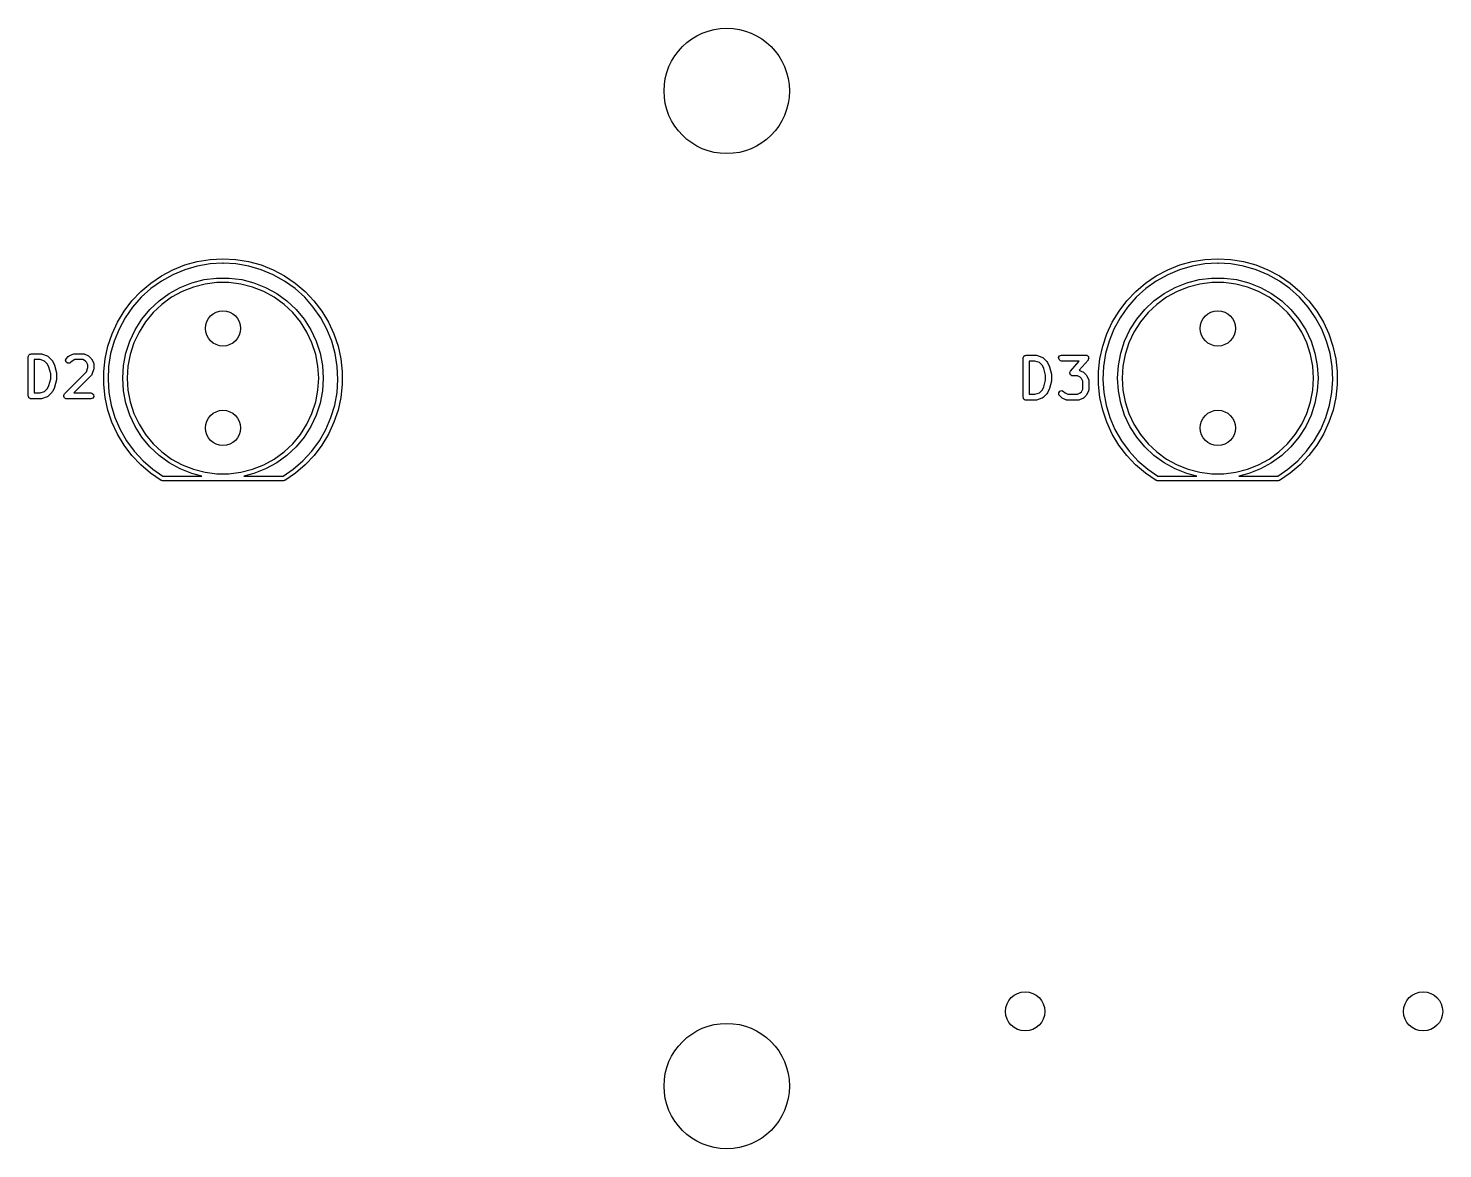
# Model space of a CAD drawing. Extents: x 17 to 414, y -137 to -109.
# Drawn here: x 71.07 to 107.18, y -137.49 to -108.89 of the extents above; entities that cross this region are included whole.
import ezdxf

# ---------------------------------------------------------------- set-up
doc = ezdxf.new("R2010")
doc.units = 0
doc.layers.add('BLACK', color=7, linetype='CONTINUOUS')

msp = doc.modelspace()

# ---------------------------------------------------------------- linework, layer by layer
at = {"layer": 'BLACK', "linetype": 'CONTINUOUS'}
for p, q in [((75.3841, -114.842), (75.7099, -114.789)), ((75.7099, -114.789), (76.0384, -114.771)), ((76.0384, -114.771), (76.0386, -114.771)), ((76.0386, -114.771), (76.0391, -114.771)), ((76.0391, -114.771), (76.0395, -114.771)), ((76.0395, -114.771), (76.0395, -114.771)), ((76.0395, -114.771), (76.0396, -114.771)), ((76.0396, -114.771), (76.3682, -114.789)), ((76.3682, -114.789), (76.6939, -114.842)), ((100.784, -114.842), (101.11, -114.789)), ((101.11, -114.789), (101.438, -114.771)), ((101.438, -114.771), (101.439, -114.771)), ((101.439, -114.771), (101.439, -114.771)), ((101.439, -114.771), (101.439, -114.771)), ((101.439, -114.771), (101.44, -114.771)), ((101.44, -114.771), (101.768, -114.789)), ((101.44, -114.771), (101.44, -114.771)), ((101.768, -114.789), (102.094, -114.842)), ((74.4676, -115.207), (74.7593, -115.052)), ((74.7578, -115.181), (74.4683, -115.342)), ((75.0636, -115.053), (74.7578, -115.181)), ((74.7593, -115.052), (75.066, -114.93)), ((75.3819, -114.961), (75.0636, -115.053)), ((75.066, -114.93), (75.3841, -114.842)), ((75.7086, -114.905), (75.3819, -114.961)), ((76.0289, -114.887), (75.7086, -114.905)), ((76.0386, -114.891), (76.0289, -114.887)), ((76.039, -114.891), (76.0386, -114.891)), ((76.0395, -114.891), (76.039, -114.891)), ((76.0492, -114.887), (76.0395, -114.891)), ((76.3695, -114.905), (76.0492, -114.887)), ((76.6961, -114.961), (76.3695, -114.905)), ((76.6939, -114.842), (77.012, -114.93)), ((77.0144, -115.053), (76.6961, -114.961)), ((77.012, -114.93), (77.3187, -115.052)), ((77.3203, -115.181), (77.0144, -115.053)), ((77.3187, -115.052), (77.6104, -115.207)), ((77.6098, -115.342), (77.3203, -115.181)), ((99.8676, -115.207), (100.159, -115.052)), ((100.158, -115.181), (99.8683, -115.342)), ((100.464, -115.053), (100.158, -115.181)), ((100.159, -115.052), (100.466, -114.93)), ((100.782, -114.961), (100.464, -115.053)), ((100.466, -114.93), (100.784, -114.842)), ((101.109, -114.905), (100.782, -114.961)), ((101.429, -114.887), (101.109, -114.905)), ((101.439, -114.891), (101.429, -114.887)), ((101.449, -114.887), (101.439, -114.891)), ((101.439, -114.891), (101.439, -114.891)), ((101.439, -114.891), (101.439, -114.891)), ((101.769, -114.905), (101.449, -114.887)), ((102.096, -114.961), (101.769, -114.905)), ((102.094, -114.842), (102.412, -114.93)), ((102.414, -115.053), (102.096, -114.961)), ((102.412, -114.93), (102.719, -115.052)), ((102.72, -115.181), (102.414, -115.053)), ((102.719, -115.052), (103.01, -115.207)), ((103.01, -115.342), (102.72, -115.181)), ((73.9426, -115.606), (74.1943, -115.392)), ((74.1988, -115.535), (73.9528, -115.757)), ((74.1943, -115.392), (74.4676, -115.207)), ((74.4683, -115.342), (74.1988, -115.535)), ((74.6673, -115.659), (74.949, -115.505)), ((74.949, -115.505), (75.2479, -115.386)), ((75.2835, -115.496), (74.9981, -115.609)), ((75.2479, -115.386), (75.5593, -115.306)), ((75.5809, -115.419), (75.2835, -115.496)), ((75.5593, -115.306), (75.8783, -115.266)), ((75.8855, -115.381), (75.5809, -115.419)), ((75.8783, -115.266), (76.1998, -115.266)), ((76.1925, -115.381), (75.8855, -115.381)), ((76.4971, -115.419), (76.1925, -115.381)), ((76.1998, -115.266), (76.5187, -115.306)), ((76.7945, -115.496), (76.4971, -115.419)), ((76.5187, -115.306), (76.8301, -115.386)), ((77.08, -115.609), (76.7945, -115.496)), ((76.8301, -115.386), (77.129, -115.505)), ((77.129, -115.505), (77.4107, -115.659)), ((77.8792, -115.535), (77.6098, -115.342)), ((77.6104, -115.207), (77.8837, -115.392)), ((78.1253, -115.757), (77.8792, -115.535)), ((77.8837, -115.392), (78.1354, -115.606)), ((99.3426, -115.606), (99.5943, -115.392)), ((99.5988, -115.535), (99.3528, -115.757)), ((99.5943, -115.392), (99.8676, -115.207)), ((99.8683, -115.342), (99.5988, -115.535)), ((100.067, -115.659), (100.349, -115.505)), ((100.349, -115.505), (100.648, -115.386)), ((100.684, -115.496), (100.398, -115.609)), ((100.648, -115.386), (100.959, -115.306)), ((100.981, -115.419), (100.684, -115.496)), ((100.959, -115.306), (101.278, -115.266)), ((101.286, -115.381), (100.981, -115.419)), ((101.278, -115.266), (101.6, -115.266)), ((101.593, -115.381), (101.286, -115.381)), ((101.897, -115.419), (101.593, -115.381)), ((101.6, -115.266), (101.919, -115.306)), ((102.195, -115.496), (101.897, -115.419)), ((101.919, -115.306), (102.23, -115.386)), ((102.48, -115.609), (102.195, -115.496)), ((102.23, -115.386), (102.529, -115.505)), ((102.529, -115.505), (102.811, -115.659)), ((103.01, -115.207), (103.284, -115.392)), ((103.279, -115.535), (103.01, -115.342)), ((103.525, -115.757), (103.279, -115.535)), ((103.284, -115.392), (103.535, -115.606)), ((73.5156, -116.108), (73.7155, -115.845)), ((73.7155, -115.845), (73.9426, -115.606)), ((73.9528, -115.757), (73.7334, -116.005)), ((74.1729, -116.069), (74.4072, -115.848)), ((74.4072, -115.848), (74.6673, -115.659)), ((74.729, -115.757), (74.4806, -115.937)), ((74.9981, -115.609), (74.729, -115.757)), ((77.349, -115.757), (77.08, -115.609)), ((77.5974, -115.937), (77.349, -115.757)), ((77.4107, -115.659), (77.6708, -115.848)), ((77.6708, -115.848), (77.9052, -116.069)), ((78.3447, -116.005), (78.1253, -115.757)), ((78.1354, -115.606), (78.3626, -115.845)), ((78.3626, -115.845), (78.5625, -116.108)), ((98.9156, -116.108), (99.1155, -115.845)), ((99.1155, -115.845), (99.3426, -115.606)), ((99.3528, -115.757), (99.1334, -116.005)), ((99.5729, -116.069), (99.8072, -115.848)), ((99.8072, -115.848), (100.067, -115.659)), ((100.129, -115.757), (99.8806, -115.937)), ((100.398, -115.609), (100.129, -115.757)), ((102.749, -115.757), (102.48, -115.609)), ((102.997, -115.937), (102.749, -115.757)), ((102.811, -115.659), (103.071, -115.848)), ((103.071, -115.848), (103.305, -116.069)), ((103.745, -116.005), (103.525, -115.757)), ((103.535, -115.606), (103.763, -115.845)), ((103.763, -115.845), (103.962, -116.108)), ((73.3452, -116.391), (73.5156, -116.108)), ((73.5434, -116.277), (73.3852, -116.568)), ((73.7334, -116.005), (73.5434, -116.277)), ((73.9679, -116.316), (74.1729, -116.069)), ((74.2568, -116.147), (74.0611, -116.384)), ((74.4806, -115.937), (74.2568, -116.147)), ((77.8212, -116.147), (77.5974, -115.937)), ((78.0169, -116.384), (77.8212, -116.147)), ((77.9052, -116.069), (78.1101, -116.316)), ((78.5346, -116.277), (78.3447, -116.005)), ((78.6928, -116.568), (78.5346, -116.277)), ((78.5625, -116.108), (78.7328, -116.391)), ((98.7452, -116.391), (98.9156, -116.108)), ((98.9434, -116.277), (98.7852, -116.568)), ((99.1334, -116.005), (98.9434, -116.277)), ((99.3679, -116.316), (99.5729, -116.069)), ((99.6568, -116.147), (99.4611, -116.384)), ((99.8806, -115.937), (99.6568, -116.147)), ((103.221, -116.147), (102.997, -115.937)), ((103.417, -116.384), (103.221, -116.147)), ((103.305, -116.069), (103.51, -116.316)), ((103.935, -116.277), (103.745, -116.005)), ((104.093, -116.568), (103.935, -116.277)), ((103.962, -116.108), (104.133, -116.391)), ((73.2064, -116.69), (73.3452, -116.391)), ((73.3852, -116.568), (73.2609, -116.875)), ((73.6588, -116.879), (73.7957, -116.588)), ((73.7957, -116.588), (73.9679, -116.316)), ((74.0611, -116.384), (73.8966, -116.643)), ((78.1814, -116.643), (78.0169, -116.384)), ((78.1101, -116.316), (78.2824, -116.588)), ((78.2824, -116.588), (78.4193, -116.879)), ((78.8171, -116.875), (78.6928, -116.568)), ((78.7328, -116.391), (78.8716, -116.69)), ((98.6064, -116.69), (98.7452, -116.391)), ((98.7852, -116.568), (98.6609, -116.875)), ((99.0588, -116.879), (99.1957, -116.588)), ((99.1957, -116.588), (99.3679, -116.316)), ((99.4611, -116.384), (99.2966, -116.643)), ((103.581, -116.643), (103.417, -116.384)), ((103.51, -116.316), (103.682, -116.588)), ((103.682, -116.588), (103.819, -116.879)), ((104.217, -116.875), (104.093, -116.568)), ((104.133, -116.391), (104.272, -116.69)), ((73.1008, -117.003), (73.2064, -116.69)), ((73.2609, -116.875), (73.172, -117.195)), ((73.5595, -117.184), (73.6588, -116.879)), ((73.7659, -116.921), (73.671, -117.213)), ((73.8966, -116.643), (73.7659, -116.921)), ((78.3122, -116.921), (78.1814, -116.643)), ((78.407, -117.213), (78.3122, -116.921)), ((78.4193, -116.879), (78.5186, -117.184)), ((78.906, -117.195), (78.8171, -116.875)), ((78.8716, -116.69), (78.9773, -117.003)), ((98.5008, -117.003), (98.6064, -116.69)), ((98.6609, -116.875), (98.572, -117.195)), ((98.9595, -117.184), (99.0588, -116.879)), ((99.1659, -116.921), (99.071, -117.213)), ((99.2966, -116.643), (99.1659, -116.921)), ((103.712, -116.921), (103.581, -116.643)), ((103.807, -117.213), (103.712, -116.921)), ((103.819, -116.879), (103.919, -117.184)), ((104.306, -117.195), (104.217, -116.875)), ((104.272, -116.69), (104.377, -117.003)), ((71.0689, -117.273), (71.0706, -117.264)), ((71.0689, -118.273), (71.0689, -117.273)), ((71.07, -117.26), (71.0717, -117.257)), ((71.0706, -117.264), (71.07, -117.26)), ((71.0717, -117.257), (71.0734, -117.248)), ((71.0734, -117.248), (71.086, -117.233)), ((71.086, -117.233), (71.0957, -117.216)), ((71.0957, -117.216), (71.1021, -117.214)), ((71.1021, -117.214), (71.1064, -117.208)), ((71.1064, -117.208), (71.1256, -117.205)), ((71.1256, -117.205), (71.1439, -117.198)), ((71.1439, -117.198), (71.382, -117.198)), ((71.2189, -117.348), (71.2189, -118.198)), ((71.3698, -117.348), (71.2189, -117.348)), ((71.4843, -117.387), (71.3698, -117.348)), ((71.382, -117.198), (71.4041, -117.202)), ((71.4041, -117.202), (71.4057, -117.202)), ((71.4057, -117.202), (71.5486, -117.25)), ((71.5486, -117.25), (71.5715, -117.262)), ((71.5715, -117.262), (71.5738, -117.266)), ((71.5738, -117.266), (71.5779, -117.268)), ((71.5779, -117.268), (71.6731, -117.363)), ((72.0216, -117.362), (72.0433, -117.316)), ((72.0433, -117.316), (72.0909, -117.268)), ((72.0909, -117.268), (72.1092, -117.255)), ((72.1092, -117.255), (72.1104, -117.254)), ((72.1104, -117.254), (72.2056, -117.206)), ((72.2568, -117.348), (72.1883, -117.383)), ((72.2056, -117.206), (72.2306, -117.199)), ((72.2306, -117.199), (72.2349, -117.2)), ((72.2349, -117.2), (72.2391, -117.198)), ((72.2391, -117.198), (72.4772, -117.198)), ((72.4595, -117.348), (72.2568, -117.348)), ((72.528, -117.383), (72.4595, -117.348)), ((72.4772, -117.198), (72.5029, -117.203)), ((72.5029, -117.203), (72.5063, -117.206)), ((72.5063, -117.206), (72.5108, -117.206)), ((72.5108, -117.206), (72.606, -117.254)), ((72.606, -117.254), (72.624, -117.267)), ((72.624, -117.267), (72.6255, -117.268)), ((72.6255, -117.268), (72.6731, -117.316)), ((72.6731, -117.316), (72.686, -117.334)), ((72.686, -117.334), (72.6872, -117.335)), ((72.6872, -117.335), (72.7348, -117.43)), ((72.9936, -117.653), (73.0296, -117.325)), ((73.0296, -117.325), (73.1008, -117.003)), ((73.172, -117.195), (73.1197, -117.522)), ((73.4992, -117.5), (73.5595, -117.184)), ((73.671, -117.213), (73.6135, -117.515)), ((78.4646, -117.515), (78.407, -117.213)), ((78.5186, -117.184), (78.5788, -117.5)), ((78.9584, -117.522), (78.906, -117.195)), ((78.9773, -117.003), (79.0485, -117.325)), ((79.0485, -117.325), (79.0844, -117.653)), ((96.4689, -117.308), (96.4706, -117.299)), ((96.4689, -118.308), (96.4689, -117.308)), ((96.47, -117.295), (96.4717, -117.292)), ((96.4706, -117.299), (96.47, -117.295)), ((96.4717, -117.292), (96.4734, -117.283)), ((96.4734, -117.283), (96.486, -117.268)), ((96.486, -117.268), (96.4957, -117.251)), ((96.4957, -117.251), (96.5021, -117.249)), ((96.5021, -117.249), (96.5064, -117.243)), ((96.5064, -117.243), (96.5256, -117.24)), ((96.5256, -117.24), (96.5439, -117.233)), ((96.5439, -117.233), (96.782, -117.233)), ((96.782, -117.233), (96.8041, -117.237)), ((96.8041, -117.237), (96.8057, -117.237)), ((96.8057, -117.237), (96.9486, -117.285)), ((96.9486, -117.285), (96.9715, -117.297)), ((96.9715, -117.297), (96.9738, -117.301)), ((96.9738, -117.301), (96.9779, -117.303)), ((96.9779, -117.303), (97.0731, -117.398)), ((97.3748, -117.295), (97.4005, -117.251)), ((97.3837, -117.346), (97.3748, -117.295)), ((97.423, -117.379), (97.3837, -117.346)), ((97.4005, -117.251), (97.4487, -117.233)), ((97.4487, -117.233), (98.0677, -117.233)), ((98.1242, -117.358), (97.8967, -117.618)), ((98.0677, -117.233), (98.0788, -117.235)), ((98.0788, -117.235), (98.0823, -117.235)), ((98.0823, -117.235), (98.0849, -117.236)), ((98.0849, -117.236), (98.0934, -117.238)), ((98.0934, -117.238), (98.1089, -117.251)), ((98.1089, -117.251), (98.1262, -117.261)), ((98.1315, -117.339), (98.1242, -117.358)), ((98.1262, -117.261), (98.1281, -117.267)), ((98.1281, -117.267), (98.1327, -117.271)), ((98.1416, -117.321), (98.1315, -117.339)), ((98.1327, -117.271), (98.1362, -117.291)), ((98.1362, -117.291), (98.1427, -117.31)), ((98.1427, -117.31), (98.1405, -117.316)), ((98.1405, -117.316), (98.1416, -117.321)), ((98.3936, -117.653), (98.4296, -117.325)), ((98.4296, -117.325), (98.5008, -117.003)), ((98.572, -117.195), (98.5197, -117.522)), ((98.8992, -117.5), (98.9595, -117.184)), ((99.071, -117.213), (99.0135, -117.515)), ((103.865, -117.515), (103.807, -117.213)), ((103.919, -117.184), (103.979, -117.5)), ((104.358, -117.522), (104.306, -117.195)), ((104.377, -117.003), (104.448, -117.325)), ((104.448, -117.325), (104.484, -117.653)), ((71.5585, -117.461), (71.4843, -117.387)), ((71.5969, -117.538), (71.5585, -117.461)), ((71.6403, -117.711), (71.5969, -117.538)), ((71.6403, -117.836), (71.6403, -117.711)), ((71.6731, -117.363), (71.686, -117.382)), ((71.686, -117.382), (71.6872, -117.383)), ((71.6872, -117.383), (71.7348, -117.478)), ((71.7348, -117.478), (71.7385, -117.49)), ((71.7385, -117.49), (71.7405, -117.493)), ((71.7405, -117.493), (71.7881, -117.684)), ((71.7881, -117.684), (71.7891, -117.699)), ((71.7891, -117.699), (71.7903, -117.702)), ((71.7903, -117.702), (71.7903, -117.845)), ((71.9956, -118.22), (72.5545, -117.661)), ((72.0348, -117.412), (72.0216, -117.362)), ((72.0769, -117.441), (72.0348, -117.412)), ((72.128, -117.437), (72.0769, -117.441)), ((72.1493, -117.422), (72.128, -117.437)), ((72.1883, -117.383), (72.1493, -117.422)), ((72.5585, -117.413), (72.528, -117.383)), ((72.5545, -117.661), (72.5927, -117.547)), ((72.5927, -117.482), (72.5585, -117.413)), ((72.5927, -117.547), (72.5927, -117.482)), ((72.7389, -117.583), (72.6912, -117.726)), ((72.7348, -117.43), (72.7422, -117.455)), ((72.7427, -117.559), (72.7388, -117.581)), ((72.7388, -117.581), (72.7389, -117.583)), ((72.7422, -117.455), (72.7412, -117.46)), ((72.7412, -117.46), (72.7427, -117.464)), ((72.7427, -117.464), (72.7427, -117.559)), ((72.9934, -117.983), (72.9936, -117.653)), ((73.1197, -117.522), (73.1046, -117.853)), ((73.479, -117.821), (73.4992, -117.5)), ((73.6135, -117.515), (73.5942, -117.821)), ((78.4839, -117.821), (78.4646, -117.515)), ((78.5788, -117.5), (78.599, -117.821)), ((78.9735, -117.853), (78.9584, -117.522)), ((79.0844, -117.653), (79.0847, -117.983)), ((96.6189, -117.383), (96.6189, -118.233)), ((96.7698, -117.383), (96.6189, -117.383)), ((96.8843, -117.422), (96.7698, -117.383)), ((96.9585, -117.496), (96.8843, -117.422)), ((96.9969, -117.573), (96.9585, -117.496)), ((97.0403, -117.746), (96.9969, -117.573)), ((97.0731, -117.398), (97.086, -117.417)), ((97.086, -117.417), (97.0872, -117.418)), ((97.0872, -117.418), (97.1348, -117.513)), ((97.1348, -117.513), (97.1385, -117.525)), ((97.1385, -117.525), (97.1405, -117.528)), ((97.1405, -117.528), (97.1881, -117.719)), ((97.1881, -117.719), (97.1891, -117.734)), ((97.4487, -117.383), (97.423, -117.379)), ((97.9024, -117.383), (97.4487, -117.383)), ((97.6594, -117.688), (97.6616, -117.682)), ((97.6659, -117.707), (97.6594, -117.688)), ((97.6605, -117.676), (97.6706, -117.659)), ((97.6616, -117.682), (97.6605, -117.676)), ((97.6694, -117.727), (97.6659, -117.707)), ((97.6706, -117.659), (97.6779, -117.64)), ((97.6779, -117.64), (97.9024, -117.383)), ((97.8967, -117.618), (97.9029, -117.619)), ((97.9029, -117.619), (97.9063, -117.622)), ((97.9063, -117.622), (97.9108, -117.622)), ((97.9108, -117.622), (98.006, -117.67)), ((98.006, -117.67), (98.024, -117.683)), ((98.024, -117.683), (98.0255, -117.684)), ((98.0255, -117.684), (98.0731, -117.732)), ((98.3934, -117.983), (98.3936, -117.653)), ((98.5197, -117.522), (98.5046, -117.853)), ((98.879, -117.821), (98.8992, -117.5)), ((99.0135, -117.515), (98.9942, -117.821)), ((103.884, -117.821), (103.865, -117.515)), ((103.979, -117.5), (103.999, -117.821)), ((104.373, -117.853), (104.358, -117.522)), ((104.484, -117.653), (104.485, -117.983)), ((71.5585, -118.086), (71.5969, -118.009)), ((71.5969, -118.009), (71.6403, -117.836)), ((71.7348, -118.069), (71.6872, -118.164)), ((71.7352, -118.065), (71.7348, -118.069)), ((71.7405, -118.053), (71.7352, -118.065)), ((71.7881, -117.863), (71.7405, -118.053)), ((71.7903, -117.845), (71.7877, -117.86)), ((71.7877, -117.86), (71.7881, -117.863)), ((72.6731, -117.755), (72.2297, -118.198)), ((72.675, -117.751), (72.6731, -117.755)), ((72.6788, -117.749), (72.675, -117.751)), ((72.6912, -117.726), (72.6788, -117.749)), ((73.0288, -118.312), (72.9934, -117.983)), ((73.1046, -117.853), (73.1269, -118.184)), ((73.4992, -118.142), (73.479, -117.821)), ((73.5942, -117.821), (73.6135, -118.127)), ((78.4646, -118.127), (78.4839, -117.821)), ((78.599, -117.821), (78.5788, -118.142)), ((78.9511, -118.184), (78.9735, -117.853)), ((79.0847, -117.983), (79.0493, -118.312)), ((96.9585, -118.121), (96.9969, -118.044)), ((96.9969, -118.044), (97.0403, -117.871)), ((97.0403, -117.871), (97.0403, -117.746)), ((97.1881, -117.898), (97.1405, -118.088)), ((97.1903, -117.88), (97.1877, -117.895)), ((97.1877, -117.895), (97.1881, -117.898)), ((97.1891, -117.734), (97.1903, -117.737)), ((97.1903, -117.737), (97.1903, -117.88)), ((97.674, -117.731), (97.6694, -117.727)), ((97.6759, -117.736), (97.674, -117.731)), ((97.6932, -117.747), (97.6759, -117.736)), ((97.7087, -117.76), (97.6932, -117.747)), ((97.7172, -117.761), (97.7087, -117.76)), ((97.7198, -117.763), (97.7172, -117.761)), ((97.7233, -117.762), (97.7198, -117.763)), ((97.7344, -117.764), (97.7233, -117.762)), ((97.8595, -117.764), (97.7344, -117.764)), ((97.928, -117.799), (97.8595, -117.764)), ((97.9585, -117.829), (97.928, -117.799)), ((97.9927, -117.898), (97.9585, -117.829)), ((97.9927, -118.1), (97.9927, -117.898)), ((98.0731, -117.732), (98.086, -117.75)), ((98.086, -117.75), (98.0872, -117.751)), ((98.0872, -117.751), (98.1348, -117.846)), ((98.1348, -117.846), (98.1422, -117.871)), ((98.1422, -117.871), (98.1412, -117.876)), ((98.1412, -117.876), (98.1427, -117.88)), ((98.1427, -117.88), (98.1427, -118.118)), ((98.4288, -118.312), (98.3934, -117.983)), ((98.5046, -117.853), (98.5269, -118.184)), ((98.8992, -118.142), (98.879, -117.821)), ((98.9942, -117.821), (99.0135, -118.127)), ((103.865, -118.127), (103.884, -117.821)), ((103.999, -117.821), (103.979, -118.142)), ((104.351, -118.184), (104.373, -117.853)), ((104.485, -117.983), (104.449, -118.312)), ((71.0756, -118.292), (71.0689, -118.273)), ((71.079, -118.311), (71.0756, -118.292)), ((71.0841, -118.315), (71.079, -118.311)), ((71.0865, -118.322), (71.0841, -118.315)), ((71.1033, -118.331), (71.0865, -118.322)), ((71.1183, -118.344), (71.1033, -118.331)), ((71.128, -118.346), (71.1183, -118.344)), ((71.1309, -118.347), (71.128, -118.346)), ((71.1342, -118.347), (71.1309, -118.347)), ((71.1439, -118.348), (71.1342, -118.347)), ((71.382, -118.348), (71.1439, -118.348)), ((71.2189, -118.198), (71.3698, -118.198)), ((71.3698, -118.198), (71.4843, -118.16)), ((71.3835, -118.348), (71.382, -118.348)), ((71.4057, -118.345), (71.3835, -118.348)), ((71.5486, -118.297), (71.4057, -118.345)), ((71.4843, -118.16), (71.5585, -118.086)), ((71.5521, -118.294), (71.5486, -118.297)), ((71.5566, -118.294), (71.5521, -118.294)), ((71.5779, -118.279), (71.5566, -118.294)), ((71.6731, -118.184), (71.5779, -118.279)), ((71.6738, -118.182), (71.6731, -118.184)), ((71.6872, -118.164), (71.6738, -118.182)), ((71.974, -118.267), (71.9754, -118.264)), ((71.9798, -118.289), (71.974, -118.267)), ((71.9748, -118.26), (71.9861, -118.241)), ((71.9754, -118.264), (71.9748, -118.26)), ((71.9837, -118.311), (71.9798, -118.289)), ((71.9863, -118.313), (71.9837, -118.311)), ((71.9861, -118.241), (71.9956, -118.22)), ((71.9872, -118.316), (71.9863, -118.313)), ((72.0057, -118.329), (71.9872, -118.316)), ((72.023, -118.344), (72.0057, -118.329)), ((72.0276, -118.345), (72.023, -118.344)), ((72.0293, -118.346), (72.0276, -118.345)), ((72.0325, -118.346), (72.0293, -118.346)), ((72.0487, -118.348), (72.0325, -118.346)), ((72.6677, -118.348), (72.0487, -118.348)), ((72.2297, -118.198), (72.6677, -118.198)), ((72.6677, -118.198), (72.6934, -118.203)), ((72.7159, -118.331), (72.6677, -118.348)), ((72.6934, -118.203), (72.7327, -118.236)), ((72.7416, -118.286), (72.7159, -118.331)), ((72.7327, -118.236), (72.7416, -118.286)), ((73.0994, -118.634), (73.0288, -118.312)), ((73.1269, -118.184), (73.1864, -118.51)), ((73.5595, -118.458), (73.4992, -118.142)), ((73.6135, -118.127), (73.671, -118.429)), ((73.671, -118.429), (73.7659, -118.721)), ((78.3122, -118.721), (78.407, -118.429)), ((78.407, -118.429), (78.4646, -118.127)), ((78.5788, -118.142), (78.5186, -118.458)), ((78.8917, -118.51), (78.9511, -118.184)), ((79.0493, -118.312), (78.9786, -118.634)), ((96.4756, -118.327), (96.4689, -118.308)), ((96.479, -118.346), (96.4756, -118.327)), ((96.4841, -118.35), (96.479, -118.346)), ((96.4865, -118.357), (96.4841, -118.35)), ((96.5033, -118.366), (96.4865, -118.357)), ((96.5183, -118.379), (96.5033, -118.366)), ((96.528, -118.381), (96.5183, -118.379)), ((96.5309, -118.382), (96.528, -118.381)), ((96.5342, -118.382), (96.5309, -118.382)), ((96.5439, -118.383), (96.5342, -118.382)), ((96.782, -118.383), (96.5439, -118.383)), ((96.6189, -118.233), (96.7698, -118.233)), ((96.7698, -118.233), (96.8843, -118.195)), ((96.7835, -118.383), (96.782, -118.383)), ((96.8057, -118.38), (96.7835, -118.383)), ((96.9486, -118.332), (96.8057, -118.38)), ((96.8843, -118.195), (96.9585, -118.121)), ((96.9521, -118.329), (96.9486, -118.332)), ((96.9566, -118.329), (96.9521, -118.329)), ((96.9779, -118.314), (96.9566, -118.329)), ((97.0731, -118.219), (96.9779, -118.314)), ((97.0738, -118.217), (97.0731, -118.219)), ((97.0872, -118.199), (97.0738, -118.217)), ((97.1348, -118.104), (97.0872, -118.199)), ((97.1352, -118.1), (97.1348, -118.104)), ((97.1405, -118.088), (97.1352, -118.1)), ((97.3762, -118.194), (97.4056, -118.152)), ((97.3807, -118.245), (97.3762, -118.194)), ((97.3956, -118.266), (97.3807, -118.245)), ((97.4433, -118.314), (97.3956, -118.266)), ((97.4056, -118.152), (97.4552, -118.138)), ((97.4447, -118.314), (97.4433, -118.314)), ((97.4627, -118.328), (97.4447, -118.314)), ((97.4552, -118.138), (97.5017, -118.16)), ((97.558, -118.375), (97.4627, -118.328)), ((97.5017, -118.16), (97.5407, -118.199)), ((97.5407, -118.199), (97.6092, -118.233)), ((97.5624, -118.376), (97.558, -118.375)), ((97.5659, -118.379), (97.5624, -118.376)), ((97.5915, -118.383), (97.5659, -118.379)), ((97.8772, -118.383), (97.5915, -118.383)), ((97.6092, -118.233), (97.8595, -118.233)), ((97.8595, -118.233), (97.928, -118.199)), ((97.8815, -118.382), (97.8772, -118.383)), ((97.8858, -118.383), (97.8815, -118.382)), ((97.9108, -118.375), (97.8858, -118.383)), ((98.006, -118.328), (97.9108, -118.375)), ((97.928, -118.199), (97.9585, -118.169)), ((97.9585, -118.169), (97.9927, -118.1)), ((98.0071, -118.327), (98.006, -118.328)), ((98.0255, -118.314), (98.0071, -118.327)), ((98.0731, -118.266), (98.0255, -118.314)), ((98.0738, -118.265), (98.0731, -118.266)), ((98.0872, -118.247), (98.0738, -118.265)), ((98.1348, -118.151), (98.0872, -118.247)), ((98.1353, -118.147), (98.1348, -118.151)), ((98.1382, -118.144), (98.1353, -118.147)), ((98.1427, -118.118), (98.1382, -118.144)), ((98.4994, -118.634), (98.4288, -118.312)), ((98.5269, -118.184), (98.5864, -118.51)), ((98.9595, -118.458), (98.8992, -118.142)), ((99.0135, -118.127), (99.071, -118.429)), ((99.071, -118.429), (99.1659, -118.721)), ((103.712, -118.721), (103.807, -118.429)), ((103.807, -118.429), (103.865, -118.127)), ((103.979, -118.142), (103.919, -118.458)), ((104.292, -118.51), (104.351, -118.184)), ((104.449, -118.312), (104.379, -118.634)), ((73.2045, -118.947), (73.0994, -118.634)), ((73.1864, -118.51), (73.2822, -118.827)), ((73.6588, -118.763), (73.5595, -118.458)), ((73.7957, -119.054), (73.6588, -118.763)), ((73.7659, -118.721), (73.8966, -118.999)), ((78.1814, -118.999), (78.3122, -118.721)), ((78.4193, -118.763), (78.2824, -119.054)), ((78.5186, -118.458), (78.4193, -118.763)), ((78.7958, -118.827), (78.8917, -118.51)), ((78.9786, -118.634), (78.8735, -118.947)), ((98.6045, -118.947), (98.4994, -118.634)), ((98.5864, -118.51), (98.6822, -118.827)), ((99.0588, -118.763), (98.9595, -118.458)), ((99.1957, -119.054), (99.0588, -118.763)), ((99.1659, -118.721), (99.2966, -118.999)), ((103.581, -118.999), (103.712, -118.721)), ((103.819, -118.763), (103.682, -119.054)), ((103.919, -118.458), (103.819, -118.763)), ((104.196, -118.827), (104.292, -118.51)), ((104.379, -118.634), (104.274, -118.947)), ((73.3428, -119.247), (73.2045, -118.947)), ((73.2822, -118.827), (73.4132, -119.131)), ((73.4132, -119.131), (73.5777, -119.419)), ((73.9679, -119.326), (73.7957, -119.054)), ((73.8966, -118.999), (74.0611, -119.258)), ((78.0169, -119.258), (78.1814, -118.999)), ((78.2824, -119.054), (78.1101, -119.326)), ((78.5003, -119.419), (78.6648, -119.131)), ((78.6648, -119.131), (78.7958, -118.827)), ((78.8735, -118.947), (78.7353, -119.247)), ((98.7428, -119.247), (98.6045, -118.947)), ((98.6822, -118.827), (98.8132, -119.131)), ((98.8132, -119.131), (98.9777, -119.419)), ((99.3679, -119.326), (99.1957, -119.054)), ((99.2966, -118.999), (99.4611, -119.258)), ((103.417, -119.258), (103.581, -118.999)), ((103.682, -119.054), (103.51, -119.326)), ((103.9, -119.419), (104.065, -119.131)), ((104.065, -119.131), (104.196, -118.827)), ((104.274, -118.947), (104.135, -119.247)), ((73.5127, -119.53), (73.3428, -119.247)), ((73.5777, -119.419), (73.7736, -119.686)), ((74.1729, -119.573), (73.9679, -119.326)), ((74.0611, -119.258), (74.2568, -119.495)), ((74.2568, -119.495), (74.4806, -119.705)), ((77.5974, -119.705), (77.8212, -119.495)), ((77.8212, -119.495), (78.0169, -119.258)), ((78.1101, -119.326), (77.9052, -119.573)), ((78.3045, -119.686), (78.5003, -119.419)), ((78.7353, -119.247), (78.5654, -119.53)), ((98.9127, -119.53), (98.7428, -119.247)), ((98.9777, -119.419), (99.1736, -119.686)), ((99.5729, -119.573), (99.3679, -119.326)), ((99.4611, -119.258), (99.6568, -119.495)), ((99.6568, -119.495), (99.8806, -119.705)), ((102.997, -119.705), (103.221, -119.495)), ((103.221, -119.495), (103.417, -119.258)), ((103.51, -119.326), (103.305, -119.573)), ((103.704, -119.686), (103.9, -119.419)), ((104.135, -119.247), (103.965, -119.53)), ((73.7122, -119.793), (73.5127, -119.53)), ((73.9389, -120.033), (73.7122, -119.793)), ((73.7736, -119.686), (73.9984, -119.93)), ((74.4072, -119.793), (74.1729, -119.573)), ((74.6673, -119.982), (74.4072, -119.793)), ((74.4806, -119.705), (74.729, -119.885)), ((74.729, -119.885), (74.9981, -120.033)), ((77.08, -120.033), (77.349, -119.885)), ((77.349, -119.885), (77.5974, -119.705)), ((77.6708, -119.793), (77.4107, -119.982)), ((77.9052, -119.573), (77.6708, -119.793)), ((78.0797, -119.93), (78.3045, -119.686)), ((78.3659, -119.793), (78.1392, -120.033)), ((78.5654, -119.53), (78.3659, -119.793)), ((99.1122, -119.793), (98.9127, -119.53)), ((99.3389, -120.033), (99.1122, -119.793)), ((99.1736, -119.686), (99.3984, -119.93)), ((99.8072, -119.793), (99.5729, -119.573)), ((100.067, -119.982), (99.8072, -119.793)), ((99.8806, -119.705), (100.129, -119.885)), ((100.129, -119.885), (100.398, -120.033)), ((102.48, -120.033), (102.749, -119.885)), ((102.749, -119.885), (102.997, -119.705)), ((103.071, -119.793), (102.811, -119.982)), ((103.305, -119.573), (103.071, -119.793)), ((103.48, -119.93), (103.704, -119.686)), ((103.766, -119.793), (103.539, -120.033)), ((103.965, -119.53), (103.766, -119.793)), ((74.1902, -120.247), (73.9389, -120.033)), ((73.9984, -119.93), (74.2492, -120.147)), ((74.4632, -120.432), (74.1902, -120.247)), ((74.2492, -120.147), (74.5044, -120.321)), ((74.949, -120.137), (74.6673, -119.982)), ((75.2479, -120.256), (74.949, -120.137)), ((74.9981, -120.033), (75.2835, -120.146)), ((75.2835, -120.146), (75.5809, -120.222)), ((75.5809, -120.222), (75.8855, -120.261)), ((76.1925, -120.261), (76.4971, -120.222)), ((76.4971, -120.222), (76.7945, -120.146)), ((76.7945, -120.146), (77.08, -120.033)), ((77.129, -120.137), (76.8301, -120.256)), ((77.4107, -119.982), (77.129, -120.137)), ((77.5737, -120.321), (77.8289, -120.147)), ((77.8879, -120.247), (77.6149, -120.432)), ((77.8289, -120.147), (78.0797, -119.93)), ((78.1392, -120.033), (77.8879, -120.247)), ((99.5902, -120.247), (99.3389, -120.033)), ((99.3984, -119.93), (99.6492, -120.147)), ((99.8632, -120.432), (99.5902, -120.247)), ((99.6492, -120.147), (99.9044, -120.321)), ((100.349, -120.137), (100.067, -119.982)), ((100.648, -120.256), (100.349, -120.137)), ((100.398, -120.033), (100.684, -120.146)), ((100.684, -120.146), (100.981, -120.222)), ((100.981, -120.222), (101.286, -120.261)), ((101.593, -120.261), (101.897, -120.222)), ((101.897, -120.222), (102.195, -120.146)), ((102.195, -120.146), (102.48, -120.033)), ((102.529, -120.137), (102.23, -120.256)), ((102.811, -119.982), (102.529, -120.137)), ((102.974, -120.321), (103.229, -120.147)), ((103.288, -120.247), (103.015, -120.432)), ((103.229, -120.147), (103.48, -119.93)), ((103.539, -120.033), (103.288, -120.247)), ((74.479, -120.435), (74.4632, -120.432)), ((74.494, -120.441), (74.479, -120.435)), ((77.584, -120.441), (74.494, -120.441)), ((74.5044, -120.321), (75.5023, -120.321)), ((75.5023, -120.321), (75.2479, -120.256)), ((75.8855, -120.261), (76.1925, -120.261)), ((76.8301, -120.256), (76.5758, -120.321)), ((76.5758, -120.321), (77.5737, -120.321)), ((77.5991, -120.435), (77.584, -120.441)), ((77.6149, -120.432), (77.5991, -120.435)), ((77.6149, -120.432), (77.6149, -120.432)), ((99.879, -120.435), (99.8632, -120.432)), ((99.894, -120.441), (99.879, -120.435)), ((102.984, -120.441), (99.894, -120.441)), ((99.9044, -120.321), (100.902, -120.321)), ((100.902, -120.321), (100.648, -120.256)), ((101.286, -120.261), (101.593, -120.261)), ((102.23, -120.256), (101.976, -120.321)), ((101.976, -120.321), (102.974, -120.321)), ((102.999, -120.435), (102.984, -120.441)), ((103.015, -120.432), (102.999, -120.435)), ((103.015, -120.432), (103.015, -120.432))]:
    msp.add_line(p, q, dxfattribs=at)
at = {"layer": 'BLACK'}
for centre, radius in [((88.9, -110.49), 1.6), ((76.039, -116.551), 0.45), ((101.439, -116.551), 0.45), ((76.039, -119.091), 0.45), ((101.439, -119.091), 0.45), ((96.52, -133.985), 0.5), ((106.68, -133.985), 0.5), ((88.9, -135.89), 1.6)]:
    msp.add_circle(centre, radius, dxfattribs=at)

doc.saveas('drawing.dxf')
